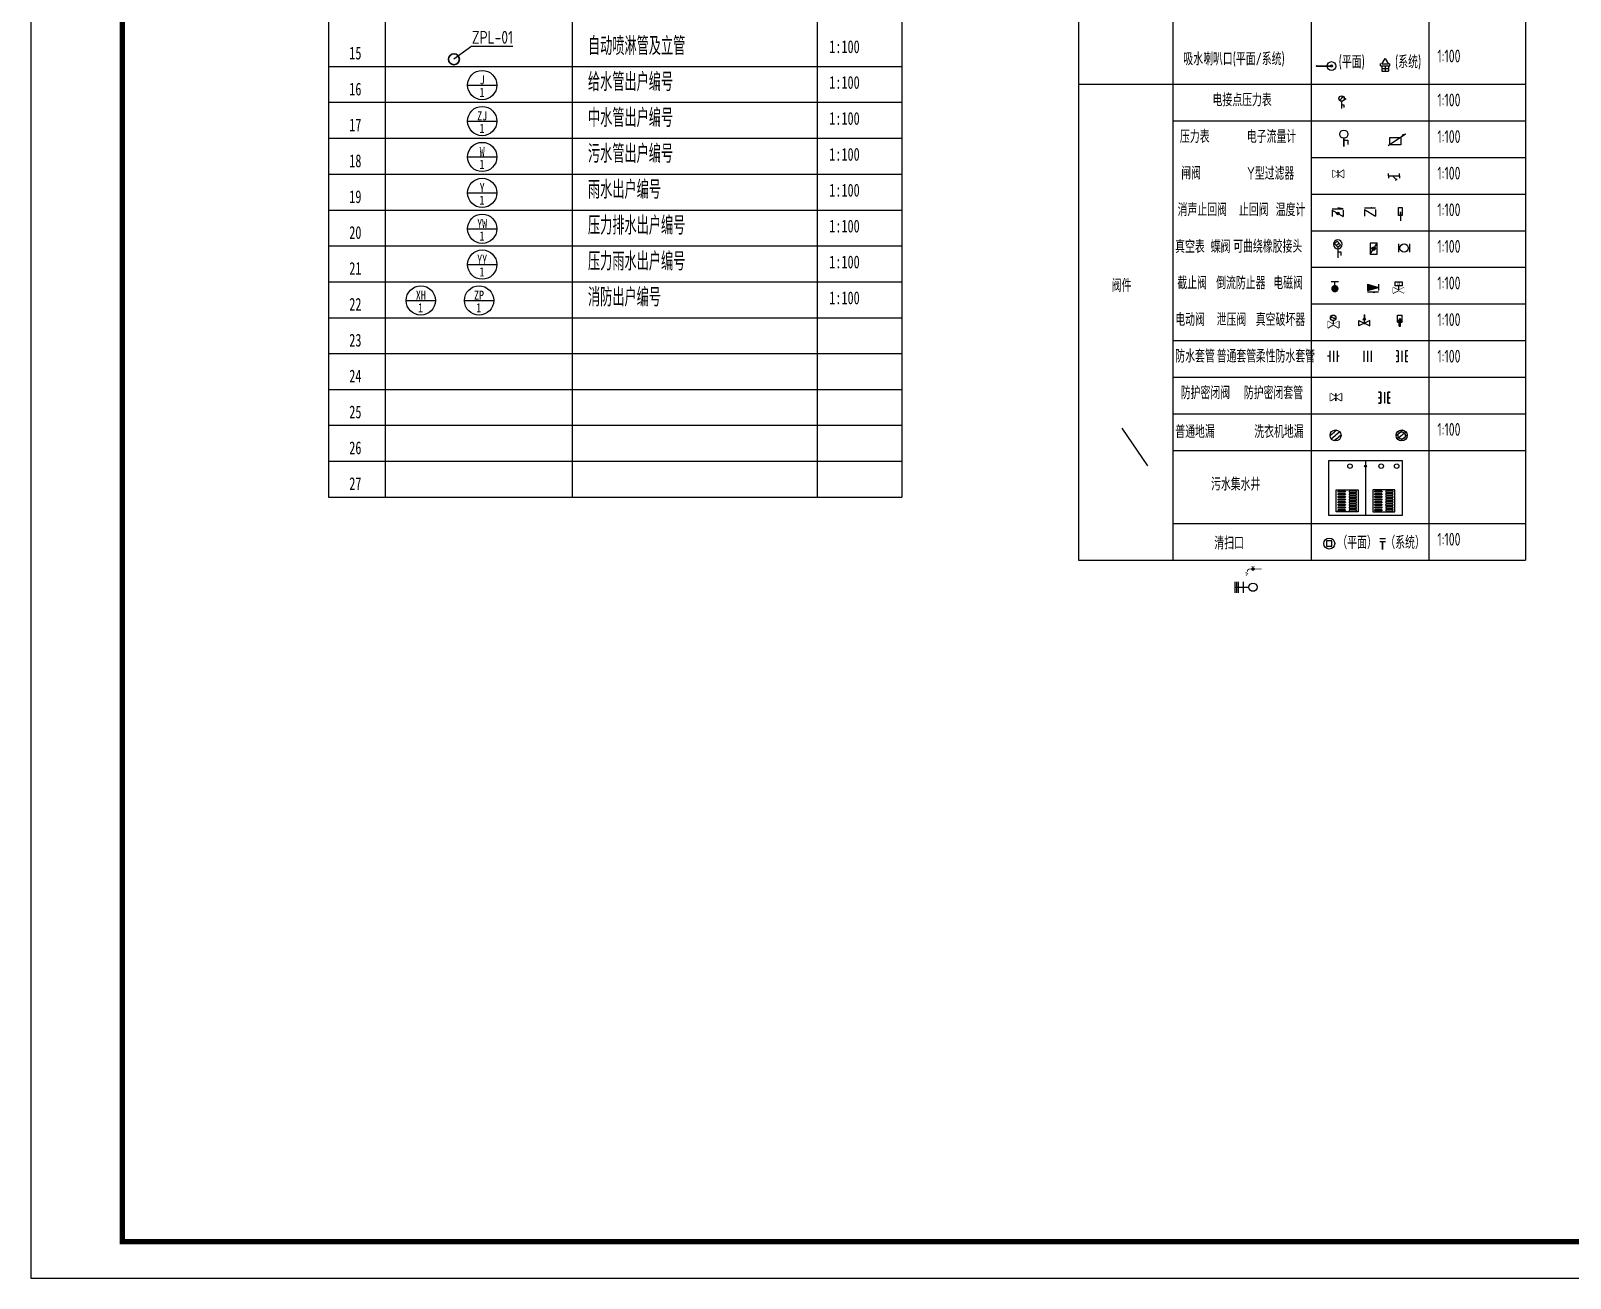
# Model space of a CAD drawing. Extents: x -973766 to 490869, y -74466 to 47007.
# Drawn here: x -188156 to -146106, y -47233 to -13158 of the extents above; entities that cross this region are included whole.
import ezdxf
from ezdxf.enums import TextEntityAlignment as Align

# ---------------------------------------------------------------- set-up
doc = ezdxf.new("R2010")
doc.units = 0
doc.header["$LTSCALE"] = 100
doc.header["$MEASUREMENT"] = 0
doc.linetypes.add('BORDER', pattern=[1.75, 0.5, -0.25, 0.5, -0.25, 0, -0.25])
doc.linetypes.add('DASHED', pattern=[19.05, 12.7, -6.35])
doc.layers.get('Defpoints').update_dxf_attribs({"color": 2})
for name, color, linetype in [('W-BUSH', 231, 'Continuous'), ('W-BUSH-NOTE', 231, 'Continuous'), ('W-COCR-DIMS', 131, 'Continuous'), ('W-COCR-EQPM', 130, 'Continuous'), ('W-COCR-NOTE', 140, 'Continuous'), ('W-DIMS', 31, 'Continuous'), ('W-DRAI-DIMS', 51, 'Continuous'), ('W-DRAI-EQPM', 2, 'Continuous'), ('W-DRAI-FLDR', 50, 'Continuous'), ('W-DRAI-NOTE', 50, 'Continuous'), ('W-DRIN-DIMS', 211, 'Continuous'), ('W-DRIN-EQPM', 60, 'Continuous'), ('W-DRIN-NOTE', 210, 'Continuous'), ('W-DRIN-PIPE', 180, 'Continuous'), ('W-DRIR-PIPE', 2, 'BORDER'), ('W-EQPM', 8, 'Continuous'), ('W-EQPM-ANTI', 40, 'Continuous'), ('W-FRPT-DRAI-PIPE', 4, 'DASHED'), ('W-FRPT-EXTG', 140, 'Continuous'), ('W-FRPT-HYDT', 60, 'Continuous'), ('W-FRPT-HYDT-DIMS', 61, 'Continuous'), ('W-FRPT-HYDT-EQPM', 60, 'Continuous'), ('W-FRPT-NOTE', 60, 'Continuous'), ('W-FRPT-SPRL', 60, 'Continuous'), ('W-FRPT-SPRL-DIMS', 61, 'Continuous'), ('W-FRPT-SPRL-EQPM', 60, 'Continuous'), ('W-GAS-DIMS', 201, 'Continuous'), ('W-GAS-EQPM', 200, 'Continuous'), ('W-GAS-NOTE', 200, 'Continuous'), ('W-HOLE', 231, 'Continuous'), ('W-HOLE-NOTE', 231, 'Continuous'), ('W-NOTE', 40, 'Continuous'), ('W-NOTE-NAME', 40, 'Continuous'), ('W-RAIN-DIMS', 61, 'Continuous'), ('W-RAIN-EQPM', 60, 'Continuous'), ('W-RAIN-NOTE', 60, 'Continuous'), ('W-RECL-DIMS', 131, 'Continuous'), ('W-RECL-EQPM', 130, 'Continuous'), ('W-RECL-NOTE', 130, 'Continuous'), ('W-SHET-IDGF', 7, 'Continuous'), ('W-SHET-PROF', 40, 'Continuous'), ('W-SHET-SHET', 7, 'Continuous'), ('W-WSUP-DIMS', 41, 'Continuous'), ('W-WSUP-EQPM', 3, 'Continuous'), ('W-WSUP-NOTE', 40, 'Continuous'), ('W-XF', 7, 'Continuous'), ('W-XR', 7, 'Continuous')]:
    doc.layers.add(name, color=color, linetype=linetype)
for name, color, linetype, lineweight in [('W-COCR-PIPE', 111, 'TH_PL19-100_YW', 30), ('W-DRAI-DOME-PIPE', 2, 'TH_PL13-100_F', 30), ('W-DRAI-VENT-PIPE', 5, 'TH_PL21-100_T', 30), ('W-FRPT-HYDT-PIPE', 1, 'TH_PL09-100_XH', 30), ('W-FRPT-SPRL-PIPE', 4, 'TH_PL10-100_ZP', 30), ('W-GAS-PIPE', 40, 'TH_PL12-100_Q', 30), ('W-RAIN-PIPE', 4, 'TH_PL16-100_Y', 30), ('W-RECL-PIPE', 6, 'TH_PL06-100_ZJ', 30), ('W-WSUP-COOL-PIPE', 3, 'TH_PL01-100_J', 30), ('W-WSUP-HOT-PIPE', 5, 'TH_PL02-100_R', 30), ('W-WSUP-HOTI-PIPE', 2, 'TH_PL05-100_RM', 30), ('W-WSUP-HOTR-PIPE', 4, 'TH_PL07-100_RH', 30)]:
    doc.layers.add(name, color=color, linetype=linetype, lineweight=lineweight)
doc.layers.add('内框', color=8, linetype='Continuous', plot=False)
doc.styles.add('CCDI_T_S01', font='')
doc.styles.add('RF-SYSTEM$0$HZ', font='SIMPLEX.shx', dxfattribs={"width": 0.7, "bigfont": 'HZTXT.shx'})
doc.styles.add('TH-STYLE1', font='Stfangso_1.ttf', dxfattribs={"width": 0.8})
doc.styles.add('TH-STYLE3', font='tssdeng.shx', dxfattribs={"width": 0.8, "bigfont": 'tssdchn.shx'})
doc.styles.add('黑体', font='simhei.ttf')
doc.styles.get('CCDI_T_S01').set_extended_font_data('Font Creator Program')
doc.linetypes.add('TH_PL01-100_J', pattern='A,25,["J",TH-STYLE3,S=3,R=0,X=1.1,Y=-1.25],-3.5', length=28.5)
doc.linetypes.add('TH_PL02-100_R', pattern='A,25,["R",TH-STYLE3,S=3,R=0,X=1.1,Y=-1.25],-3.5', length=28.5)
doc.linetypes.add('TH_PL05-100_RM', pattern='A,25,["RM",TH-STYLE3,S=3,R=0,X=1,Y=-1],-6.5', length=31.5)
doc.linetypes.add('TH_PL06-100_ZJ', pattern='A,25,["ZJ",TH-STYLE3,S=3,R=0,X=1.2,Y=-1.25],-5.5', length=30.5)
doc.linetypes.add('TH_PL07-100_RH', pattern='A,25,["RH",TH-STYLE3,S=3,R=0,X=1.1,Y=-1],-6', length=31)
doc.linetypes.add('TH_PL09-100_XH', pattern='A,25,["XH",TH-STYLE3,S=3,R=0,X=1.15,Y=-1.1],-6', length=31)
doc.linetypes.add('TH_PL10-100_ZP', pattern='A,25,["ZP",TH-STYLE3,S=3,R=0,X=1.15,Y=-1.25],-6.5', length=31.5)
doc.linetypes.add('TH_PL12-100_Q', pattern='A,25,["Q",TH-STYLE3,S=3,R=0,X=1.15,Y=-1.25],-4', length=29)
doc.linetypes.add('TH_PL13-100_F', pattern='A,25,["F",TH-STYLE3,S=3,R=0,X=1.4,Y=-1.25],-3.5', length=28.5)
doc.linetypes.add('TH_PL16-100_Y', pattern='A,25,["Y",TH-STYLE3,S=3,R=0,X=1.15,Y=-1.25],-4', length=29)
doc.linetypes.add('TH_PL19-100_YW', pattern='A,25,["YW",TH-STYLE3,S=3,R=0,X=0.8,Y=-1.25],-7', length=32)
doc.linetypes.add('TH_PL21-100_T', pattern='A,25,["T",TH-STYLE3,S=3,R=0,X=1.1,Y=-1.25],-3.5', length=28.5)

# ---------------------------------------------------------------- blocks, each defined once
blk = doc.blocks.new('*U377')
blk.add_line((-1175, -22), (-1665, -376))
at = {"style": 'TH-STYLE3', "width": 0.8}
blk.add_attdef('J1L_001', (-1175, 48), '', height=350, dxfattribs=at)
blk = doc.blocks.new('THAPE_A1L_inner')
at = {"layer": '内框'}
blk.add_lwpolyline([(0, 0), (841, 0), (841, 594), (0, 594)], close=True, dxfattribs=at)
at = {"layer": '内框', "const_width": 1.4}
blk.add_lwpolyline([(25, 584), (25, 10), (831, 10), (831, 584)], close=True, dxfattribs=at)
at = {"layer": '内框', "style": '黑体', "width": 0.8}
blk.add_attdef('内框名称', (51.53, 598.63), '', height=7, dxfattribs=at)
blk = doc.blocks.new('吸水喇叭口')
for radius in [120, 30]:
    blk.add_circle((400, 0), radius)
at = {"layer": 'W-WSUP-COOL-PIPE'}
blk.add_line((0, 0), (400, 0), dxfattribs=at)
blk = doc.blocks.new('吸水喇叭口系统')
for p, q in [((-128, -196), (-128, -136)), ((-128, -196), (128, -196)), ((-90, -196), (-90, -346)), ((-90, -271), (90, -271)), ((-90, -346), (90, -346)), ((0, -196), (0, -346)), ((90, -196), (90, -346)), ((128, -196), (128, -136))]:
    blk.add_line(p, q)
blk.add_lwpolyline([(-90, -156), (0, 0), (90, -156)], close=True)
blk = doc.blocks.new('*U384')
for p, q in [((-225, -90), (75, 90)), ((-225, 90), (-225, -90)), ((-225, 90), (75, -90)), ((-75, 105), (-75, 0)), ((75, 90), (75, -90))]:
    blk.add_line(p, q)
blk.add_circle((-75, 180), 75)
blk.add_wipeout([(-225, 90), (-225, -90), (-75, 0), (75, 90), (75, -90), (-75, 0)])
for centre, start_param, end_param in [((-103, 157), 6.174581, 7.962586), ((-47, 203), 3.032988, 4.820993)]:
    blk.add_ellipse(centre, major_axis=(25.8, 25.8), ratio=1, start_param=start_param, end_param=end_param)
blk = doc.blocks.new('*U303')
h = blk.add_hatch(color=256)
edge = h.paths.add_edge_path()
edge.add_ellipse((0, 75), major_axis=(-33.7, 33.7), ratio=1, start_angle=135, end_angle=315)
edge.add_ellipse((0, 75), major_axis=(33.7, 33.7), ratio=1, start_angle=45, end_angle=225)
for p, q in [((-93, -75), (93, 225)), ((-93, 225), (-93, -75)), ((93, 225), (-93, 225)), ((93, -75), (93, 225)), ((-93, -75), (93, -75))]:
    blk.add_line(p, q)
blk.add_ellipse((0, 75), major_axis=(33.7, 33.7), ratio=1, start_param=5.497787, end_param=11.780972)
blk = doc.blocks.new('*U290')
for p, q in [((100, -75), (-100, 225)), ((-100, 225), (100, 225)), ((100, 225), (-100, -75)), ((-100, 75), (100, 75)), ((-100, -75), (100, -75))]:
    blk.add_line(p, q)
blk.add_wipeout([(100, 225), (-100, 225), (0, 75), (100, -75), (-100, -75), (0, 75)])
blk = doc.blocks.new('防污隔断阀')
blk.add_hatch(color=256).paths.add_polyline_path([(300, -90), (300, 90), (0, 0)])
for p, q in [((0, 90), (0, -90)), ((300, 90), (0, 0)), ((300, -90), (0, 0)), ((300, 90), (300, -90)), ((300, -126), (0, -126)), ((0, -126), (150, -150))]:
    blk.add_line(p, q)
blk = doc.blocks.new('消声止回阀')
for p, q in [((0, 126), (300, 126)), ((0, 90), (0, -90)), ((0, 90), (300, -90)), ((300, 126), (150, 150)), ((300, 90), (300, -90))]:
    blk.add_line(p, q)
blk.add_circle((150, 0), 36)
blk = doc.blocks.new('*U291')
for p, q in [((-225, 135), (75, 135)), ((-225, 90), (-225, -90)), ((-225, 90), (75, -90)), ((75, 90), (75, -90))]:
    blk.add_line(p, q)
blk.add_solid([(-45, 165), (-45, 135), (75, 135)])
blk = doc.blocks.new('*U385')
blk.add_wipeout([(-225, 73), (-225, -73), (-75, 0), (75, 73), (75, -73), (-75, 0)])
blk.add_hatch(color=256).paths.add_polyline_path([(-34, 96), (-75, 164), (-116, 96)])
for p, q in [((75, 73), (-225, -73)), ((-225, -73), (-225, 73)), ((-225, 73), (75, -73)), ((-75, 164), (-116, 96)), ((-34, 96), (-116, 96)), ((-53, 206), (-97, 206)), ((-53, 186), (-97, 186)), ((-75, 164), (-75, 234)), ((-75, 228), (-75, 164)), ((-34, 96), (-75, 164)), ((-75, 0), (-75, 96)), ((75, -73), (75, 73))]:
    blk.add_line(p, q)
at = {"const_width": 33.3}
blk.add_lwpolyline([(-92, 0, 1), (-58, 0, 1)], format="xyb", close=True, dxfattribs=at)
blk = doc.blocks.new('压力表')
for p, q in [((0, 169), (112, 169)), ((112, 169), (112, 56))]:
    blk.add_line(p, q)
blk.add_lwpolyline([(64, 401, 0, 45, 0), (0, 338, 0, 0, 0), (-64, 274, 0, 0, 0)], format="xyseb")
at = {"const_width": 45}
blk.add_lwpolyline([(0, 225), (0, 0)], dxfattribs=at)
blk.add_circle((0, 338), 112)
blk = doc.blocks.new('*U386')
h = blk.add_hatch(color=256)
h.paths.add_polyline_path([(-68, 256), (65, 256), (-2, 356)])
h.paths.add_polyline_path([(15, 256), (-18, 256), (-18, 150), (15, 150)])
for p, q in [((-68, 256), (-68, 450)), ((-68, 450), (65, 450)), ((65, 256), (65, 450)), ((-2, 356), (-68, 256)), ((-68, 256), (65, 256)), ((-18, 150), (-18, 256)), ((-18, 150), (15, 150)), ((-2, 356), (65, 256)), ((15, 150), (15, 256))]:
    blk.add_line(p, q)
blk = doc.blocks.new('*U309')
for p, q in [((-225, -107), (75, 47)), ((75, -107), (-225, 47)), ((-225, 47), (-225, -107)), ((-170, 203), (20, 203)), ((-170, 90), (-170, 203)), ((20, 90), (-170, 90)), ((-75, 90), (-75, -30)), ((20, 203), (20, 90))]:
    blk.add_line(p, q)
at = {"style": 'CCDI_T_S01', "width": 0.7}
blk.add_text('M', height=83.3, dxfattribs=at).set_placement((-109, 107))
blk.add_wipeout([(75, -107), (75, 47), (-75, -30), (-225, -107), (-225, 47), (-75, -30)])
blk = doc.blocks.new('电子流量计')
for p, q in [((280, 286), (-192, -28)), ((-150, 0), (-150, 200)), ((-150, 200), (150, 200)), ((150, 0), (-150, 0)), ((150, 200), (150, 0)), ((193, 257), (185, 223)), ((280, 286), (193, 257))]:
    blk.add_line(p, q)
blk = doc.blocks.new('电接点压力表')
for p, q in [((53, 328), (-53, 222)), ((53, 328), (-2, 295)), ((0, 200), (0, 0)), ((0, 100), (60, 100)), ((60, 100), (60, 30)), ((111, 245), (69, 245)), ((75, 275), (111, 275)), ((111, 275), (111, 245))]:
    blk.add_line(p, q)
blk.add_circle((0, 275), 75)
blk = doc.blocks.new('真空表')
for p, q in [((-21, 453), (-92, 382)), ((71, 361), (-21, 453)), ((-92, 382), (0, 290)), ((-46, 336), (25, 407)), ((0, 290), (71, 361)), ((0, 290), (0, 0)), ((0, 162), (83, 162)), ((83, 162), (83, 70))]:
    blk.add_line(p, q)
blk.add_ellipse((0, 371), major_axis=(85.3, 85.3), ratio=1, start_param=5.497787, end_param=11.780972)
blk = doc.blocks.new('温度计')
for p, q in [((-51, 218), (51, 218)), ((-51, 0), (-51, 218)), ((51, 0), (-51, 0)), ((0, 0), (0, 100)), ((0, 100), (0, -142)), ((51, 218), (51, 0))]:
    blk.add_line(p, q)
blk = doc.blocks.new('*U292')
for p, q in [((0, 0), (0, 65)), ((0, 0), (0, -65)), ((0, 0), (300, 0)), ((115, 0), (214, -99)), ((300, 0), (300, 65)), ((236, -77), (192, -121)), ((300, 0), (300, -65))]:
    blk.add_line(p, q)
at = {"const_width": 21.9}
for points in [[(0, 0), (300, 0)], [(115, 0), (214, -99)]]:
    blk.add_lwpolyline(points, dxfattribs=at)
blk = doc.blocks.new('截止阀')
for p, q in [((-0.5, 1), (0.5, 1)), ((0, 0), (0, 1))]:
    blk.add_line(p, q)
at = {"const_width": 0.5}
blk.add_lwpolyline([(-0.25, 0, 1), (0.25, 0, 1)], format="xyb", close=True, dxfattribs=at)
blk = doc.blocks.new('可曲绕橡胶接头')
for p, q in [((0, 90), (0, -90)), ((240, 90), (240, -90))]:
    blk.add_line(p, q)
blk.add_circle((120, 0), 90)
blk = doc.blocks.new('*U240')
for p, q in [((-100, 0), (-100, -300)), ((100, 0), (100, -300)), ((-100, -150), (-160, -150)), ((160, -150), (100, -150))]:
    blk.add_line(p, q)
at = {"layer": 'Defpoints'}
blk.add_line((0, 0), (0, -300), dxfattribs=at)
blk = doc.blocks.new('*U239')
for p, q in [((-100, 0), (-100, -300)), ((100, 0), (100, -300))]:
    blk.add_line(p, q)
at = {"layer": 'Defpoints'}
blk.add_line((0, 0), (0, -300), dxfattribs=at)
blk = doc.blocks.new('*U245')
for p, q in [((-100, 0), (-160, 0)), ((-100, 0), (-100, -300)), ((100, 0), (100, -300)), ((160, 0), (100, 0)), ((-100, -150), (-160, -150)), ((-100, -300), (-160, -300)), ((160, -150), (100, -150)), ((160, -300), (100, -300))]:
    blk.add_line(p, q)
at = {"layer": 'Defpoints'}
blk.add_line((0, 0), (0, -300), dxfattribs=at)
blk = doc.blocks.new('*U387')
for p, q in [((-46, 20), (-75, -4)), ((-46, 20), (-12, 48)), ((38, 32), (-38, -32)), ((17, 73), (-12, 48)), ((57, 48), (38, 32)), ((75, 4), (46, -20)), ((-38, -32), (-57, -48)), ((12, -48), (-17, -73)), ((12, -48), (46, -20))]:
    blk.add_line(p, q)
blk.add_circle((0, 0), 75)
blk = doc.blocks.new('*U388')
for p, q in [((-46, 20), (-75, -4)), ((-46, 20), (-12, 48)), ((38, 32), (-38, -32)), ((17, 73), (-12, 48)), ((57, 48), (38, 32)), ((75, 4), (46, -20)), ((-38, -32), (-57, -48)), ((12, -48), (-17, -73)), ((12, -48), (46, -20))]:
    blk.add_line(p, q)
for radius in [75, 50]:
    blk.add_circle((0, 0), radius)
blk = doc.blocks.new('*U405')
for p, q in [((0, 1500), (2000, 1500)), ((0, 0), (0, 1500)), ((1000, 1500), (1000, 0)), ((2000, 1500), (2000, 0)), ((2000, 0), (0, 0))]:
    blk.add_line(p, q)
for points in [[(200, 700), (800, 700), (800, 100), (200, 100)], [(1800, 700), (1200, 700), (1200, 100), (1800, 100)]]:
    blk.add_lwpolyline(points, close=True)
for points in [[(433, 636), (265, 636, -1), (265, 672), (433, 672, -1)], [(433, 563), (265, 563, -1), (265, 600), (433, 600, -1)], [(433, 491), (265, 491, -1), (265, 527), (433, 527, -1)], [(433, 418), (265, 418, -1), (265, 454), (433, 454, -1)], [(567, 636), (735, 636, 1), (735, 672), (567, 672, 1)], [(567, 563), (735, 563, 1), (735, 600), (567, 600, 1)], [(567, 491), (735, 491, 1), (735, 527), (567, 527, 1)], [(567, 418), (735, 418, 1), (735, 454), (567, 454, 1)], [(1433, 636), (1265, 636, -1), (1265, 672), (1433, 672, -1)], [(1433, 563), (1265, 563, -1), (1265, 600), (1433, 600, -1)], [(1433, 491), (1265, 491, -1), (1265, 527), (1433, 527, -1)], [(1433, 418), (1265, 418, -1), (1265, 454), (1433, 454, -1)], [(1567, 636), (1735, 636, 1), (1735, 672), (1567, 672, 1)], [(1567, 563), (1735, 563, 1), (1735, 600), (1567, 600, 1)], [(1567, 491), (1735, 491, 1), (1735, 527), (1567, 527, 1)], [(1567, 418), (1735, 418, 1), (1735, 454), (1567, 454, 1)], [(433, 345), (265, 345, -1), (265, 382), (433, 382, -1)], [(433, 272), (265, 272, -1), (265, 309), (433, 309, -1)], [(433, 200), (265, 200, -1), (265, 236), (433, 236, -1)], [(433, 127), (265, 127, -1), (265, 163), (433, 163, -1)], [(567, 345), (735, 345, 1), (735, 382), (567, 382, 1)], [(567, 272), (735, 272, 1), (735, 309), (567, 309, 1)], [(567, 200), (735, 200, 1), (735, 236), (567, 236, 1)], [(567, 127), (735, 127, 1), (735, 163), (567, 163, 1)], [(1433, 345), (1265, 345, -1), (1265, 382), (1433, 382, -1)], [(1433, 272), (1265, 272, -1), (1265, 309), (1433, 309, -1)], [(1433, 200), (1265, 200, -1), (1265, 236), (1433, 236, -1)], [(1433, 127), (1265, 127, -1), (1265, 163), (1433, 163, -1)], [(1567, 345), (1735, 345, 1), (1735, 382), (1567, 382, 1)], [(1567, 272), (1735, 272, 1), (1735, 309), (1567, 309, 1)], [(1567, 200), (1735, 200, 1), (1735, 236), (1567, 236, 1)], [(1567, 127), (1735, 127, 1), (1735, 163), (1567, 163, 1)]]:
    blk.add_lwpolyline(points, format="xyb", close=True)
for centre, radius in [((575, 1350), 62.5), ((1000, 1350), 25), ((1425, 1350), 62.5), ((1850, 1350), 62.5)]:
    blk.add_circle(centre, radius)
blk = doc.blocks.new('清扫口系统')
at = {"layer": 'W-DRAI-DOME-PIPE'}
blk.add_line((0, 175), (0, 0), dxfattribs=at)
at = {"layer": 'W-DRAI-EQPM'}
for p, q in [((-60, 245), (60, 245)), ((-60, 175), (60, 175))]:
    blk.add_line(p, q, dxfattribs=at)
blk = doc.blocks.new('清扫口平面')
blk.add_lwpolyline([(-37.5, -37.5), (37.5, -37.5), (37.5, 37.5), (-37.5, 37.5)], close=True)
blk.add_circle((0, 0), 75)
blk = doc.blocks.new('*U391')
at = {"lineweight": 30}
for p, q in [((-100, 0), (-160, 0)), ((-100, 0), (-100, -300)), ((100, 0), (100, -300)), ((160, 0), (100, 0)), ((-100, -150), (-160, -150)), ((-100, -300), (-160, -300)), ((160, -150), (100, -150)), ((160, -300), (100, -300))]:
    blk.add_line(p, q, dxfattribs=at)
at = {"layer": 'Defpoints'}
blk.add_line((0, 0), (0, -300), dxfattribs=at)
blk = doc.blocks.new('防护密闭阀')
at = {"lineweight": 30}
for p, q in [((150, 100), (-150, -100)), ((-150, -100), (-150, 100)), ((-150, 100), (150, -100)), ((0, -100), (0, 100)), ((150, -100), (150, 100))]:
    blk.add_line(p, q, dxfattribs=at)
blk.add_wipeout([(-150, 100), (-150, -100), (0, 0), (150, 100), (150, -100), (0, 0)], dxfattribs=at)
blk = doc.blocks.new('RF-SYSTEM$0$$ATTACHMENT$00000145')
at = {"const_width": 30}
blk.add_lwpolyline([(0, 0), (-400, 0, 0.443942), (-486, -95, -1.105826)], format="xyb", dxfattribs=at)
for points, const_width in [([(-231, 100), (-359, 100)], 15), ([(-296, 0), (-296, 100)], 10), ([(-486, -95), (-547, -128), (-456, -150), (-542, -167), (-487, -191), (-537, -218), (-504, -236)], 10)]:
    blk.add_lwpolyline(points, dxfattribs=dict(const_width=const_width))
at = {"const_width": 62.5}
blk.add_lwpolyline([(-265, 0, -1), (-327, 0, -1)], format="xyb", close=True, dxfattribs=at)
at = {"style": 'RF-SYSTEM$0$HZ', "width": 0.7, "flags": 1}
for tag in ['UNIT', 'SPEC', 'WHAT']:
    blk.add_attdef(tag, (0, 0), '', height=0.001, dxfattribs=at)
blk = doc.blocks.new('洗消冲洗阀')
for p, q in [((-322, -100, 3000), (-322, 100, 3000)), ((-322, 0, 3000), (-75, 0, 3000)), ((-294, -100, 3000), (-294, 100, 3000)), ((-262, -100, 3000), (-262, 100, 3000)), ((-172, -100, 3000), (-172, 100, 3000))]:
    blk.add_line(p, q)
at = {"linetype": 'Continuous'}
blk.add_circle((0, 0), 75, dxfattribs=at)
blk = doc.blocks.new('进户管编号')
blk.add_line((0, 0), (800, 0))
blk.add_circle((400, 0), 400)
at = {"style": 'TH-STYLE1', "width": 0.8, "flags": 8}
blk.add_attdef('XH', text='', height=250, dxfattribs=at).set_placement((400, -55), align=Align.BOTTOM_CENTER)
at = {"style": 'TH-STYLE1', "width": 0.8}
blk.add_attdef('编号', text='', height=250, dxfattribs=at).set_placement((393, -399), align=Align.BOTTOM_CENTER)

msp = doc.modelspace()

# ---------------------------------------------------------------- linework, layer by layer
for p, q in [((-159540.05, 1581.21), (-159540.05, -14618.79)), ((-156963.04, 1581.21), (-156963.04, -14618.79)), ((-153183.56, 1581.21), (-153183.56, -14618.79)), ((-149964.96, 1581.21), (-149964.96, -14618.79)), ((-147328.45, 1581.21), (-147328.45, -14618.79)), ((-159540.05, -14618.79), (-147328.45, -14618.79)), ((-159540.05, -14618.79), (-159540.05, -27618.79)), ((-159540.05, -14618.79), (-147328.45, -14618.79)), ((-156963.04, -14618.79), (-156963.04, -27618.79)), ((-153183.56, -14618.79), (-153183.56, -27618.79)), ((-149964.96, -14618.79), (-149964.96, -21618.79)), ((-149964.96, -14618.79), (-149964.96, -27618.79)), ((-147328.45, -14618.79), (-147328.45, -27618.79)), ((-156963.04, -15618.79), (-147328.45, -15618.79)), ((-153183.56, -16618.79), (-147328.45, -16618.79)), ((-153183.56, -17618.79), (-147328.45, -17618.79)), ((-153183.56, -18618.79), (-147328.45, -18618.79)), ((-153183.56, -19618.79), (-147328.45, -19618.79)), ((-153183.56, -20618.79), (-147328.45, -20618.79)), ((-156963.04, -21618.79), (-147328.45, -21618.79)), ((-156963.04, -22618.79), (-147328.45, -22618.79)), ((-156963.04, -23618.79), (-147328.45, -23618.79)), ((-156963.04, -24618.79), (-147328.45, -24618.79)), ((-156963.04, -26618.79), (-147328.45, -26618.79)), ((-159540.05, -27618.79), (-147328.45, -27618.79))]:
    msp.add_line(p, q)
at = {"layer": 'Defpoints'}
msp.add_line((-158355.89, -24015.05), (-157653.66, -25038.04), dxfattribs=at)
at = {"layer": 'W-BUSH'}
msp.add_point((-153027.02, -14120.73), dxfattribs=at)
at = {"layer": 'W-BUSH-NOTE'}
msp.add_point((-153027.02, -14120.73), dxfattribs=at)
at = {"layer": 'W-COCR-DIMS'}
msp.add_point((-153027.02, -14120.73), dxfattribs=at)
at = {"layer": 'W-COCR-EQPM'}
msp.add_point((-153027.02, -14120.73), dxfattribs=at)
at = {"layer": 'W-COCR-NOTE'}
msp.add_point((-153027.02, -14120.73), dxfattribs=at)
at = {"layer": 'W-COCR-PIPE'}
msp.add_point((-153027.02, -14120.73), dxfattribs=at)
at = {"layer": 'W-DRAI-DIMS'}
msp.add_point((-153027.02, -14120.73), dxfattribs=at)
at = {"layer": 'W-DRAI-DOME-PIPE'}
msp.add_point((-153027.02, -14120.73), dxfattribs=at)
at = {"layer": 'W-DRAI-EQPM'}
msp.add_point((-153027.02, -14120.73), dxfattribs=at)
at = {"layer": 'W-DRAI-FLDR'}
msp.add_point((-153027.02, -14120.73), dxfattribs=at)
at = {"layer": 'W-DRAI-NOTE'}
msp.add_point((-153027.02, -14120.73), dxfattribs=at)
at = {"layer": 'W-DRAI-VENT-PIPE'}
msp.add_point((-153027.02, -14120.73), dxfattribs=at)
at = {"layer": 'W-DRIN-DIMS'}
msp.add_point((-153027.02, -14120.73), dxfattribs=at)
at = {"layer": 'W-DRIN-EQPM'}
msp.add_point((-153027.02, -14120.73), dxfattribs=at)
at = {"layer": 'W-DRIN-NOTE'}
msp.add_point((-153027.02, -14120.73), dxfattribs=at)
at = {"layer": 'W-DRIN-PIPE'}
msp.add_point((-153027.02, -14120.73), dxfattribs=at)
at = {"layer": 'W-DRIR-PIPE'}
msp.add_point((-153027.02, -14120.73), dxfattribs=at)
at = {"layer": 'W-EQPM'}
msp.add_point((-153027.02, -14120.73), dxfattribs=at)
at = {"layer": 'W-EQPM-ANTI'}
msp.add_point((-153027.02, -14120.73), dxfattribs=at)
at = {"layer": 'W-FRPT-DRAI-PIPE'}
msp.add_point((-153027.02, -14120.73), dxfattribs=at)
at = {"layer": 'W-FRPT-EXTG'}
msp.add_point((-153027.02, -14120.73), dxfattribs=at)
at = {"layer": 'W-FRPT-HYDT'}
msp.add_point((-153027.02, -14120.73), dxfattribs=at)
at = {"layer": 'W-FRPT-HYDT-DIMS'}
msp.add_point((-153027.02, -14120.73), dxfattribs=at)
at = {"layer": 'W-FRPT-HYDT-EQPM'}
msp.add_point((-153027.02, -14120.73), dxfattribs=at)
at = {"layer": 'W-FRPT-HYDT-PIPE'}
msp.add_point((-153027.02, -14120.73), dxfattribs=at)
at = {"layer": 'W-FRPT-NOTE'}
msp.add_point((-153027.02, -14120.73), dxfattribs=at)
at = {"layer": 'W-FRPT-SPRL'}
msp.add_point((-153027.02, -14120.73), dxfattribs=at)
at = {"layer": 'W-FRPT-SPRL-DIMS'}
msp.add_point((-153027.02, -14120.73), dxfattribs=at)
at = {"layer": 'W-FRPT-SPRL-EQPM'}
msp.add_point((-153027.02, -14120.73), dxfattribs=at)
at = {"layer": 'W-FRPT-SPRL-PIPE', "linetype": 'TH_PL10-100_ZP'}
msp.add_circle((-176597.5, -13935.26), 150, dxfattribs=at)
at = {"layer": 'W-FRPT-SPRL-PIPE'}
msp.add_point((-153027.02, -14120.73), dxfattribs=at)
at = {"layer": 'W-GAS-DIMS'}
msp.add_point((-153027.02, -14120.73), dxfattribs=at)
at = {"layer": 'W-GAS-EQPM'}
msp.add_point((-153027.02, -14120.73), dxfattribs=at)
at = {"layer": 'W-GAS-NOTE'}
msp.add_point((-153027.02, -14120.73), dxfattribs=at)
at = {"layer": 'W-GAS-PIPE'}
msp.add_point((-153027.02, -14120.73), dxfattribs=at)
at = {"layer": 'W-HOLE'}
msp.add_point((-153027.02, -14120.73), dxfattribs=at)
at = {"layer": 'W-HOLE-NOTE'}
msp.add_point((-153027.02, -14120.73), dxfattribs=at)
at = {"layer": 'W-NOTE'}
for p, q in [((-180026.28, 1931.47), (-180026.28, -25894.37)), ((-178474.42, 1899.83), (-178474.42, -25894.37)), ((-173368.04, 1899.83), (-173368.04, -25894.37)), ((-166678.79, 1931.47), (-166678.79, -25894.37)), ((-164361.01, 1931.47), (-164361.01, -25894.37)), ((-180026.28, -14134.37), (-164361.01, -14134.37)), ((-180026.28, -15110.93), (-164361.01, -15110.93)), ((-180026.28, -16094.37), (-164361.01, -16094.37)), ((-180026.28, -17074.37), (-164361.01, -17074.37)), ((-180026.28, -18054.37), (-164361.01, -18054.37)), ((-180026.28, -19034.37), (-164361.01, -19034.37)), ((-180026.28, -20014.37), (-164361.01, -20014.37)), ((-180026.28, -20994.37), (-164361.01, -20994.37)), ((-180026.28, -21974.37), (-164361.01, -21974.37)), ((-180026.28, -22954.37), (-164361.01, -22954.37)), ((-180026.28, -23934.37), (-164361.01, -23934.37)), ((-180026.28, -24914.37), (-164361.01, -24914.37)), ((-180026.28, -25894.37), (-164361.01, -25894.37))]:
    msp.add_line(p, q, dxfattribs=at)
msp.add_point((-153027.02, -14120.73), dxfattribs=at)
at = {"layer": 'W-NOTE-NAME'}
msp.add_point((-153027.02, -14120.73), dxfattribs=at)
at = {"layer": 'W-RAIN-DIMS'}
msp.add_point((-153027.02, -14120.73), dxfattribs=at)
at = {"layer": 'W-RAIN-EQPM'}
msp.add_point((-153027.02, -14120.73), dxfattribs=at)
at = {"layer": 'W-RAIN-NOTE'}
msp.add_point((-153027.02, -14120.73), dxfattribs=at)
at = {"layer": 'W-RAIN-PIPE'}
msp.add_point((-153027.02, -14120.73), dxfattribs=at)
at = {"layer": 'W-RECL-DIMS'}
msp.add_point((-153027.02, -14120.73), dxfattribs=at)
at = {"layer": 'W-RECL-EQPM'}
msp.add_point((-153027.02, -14120.73), dxfattribs=at)
at = {"layer": 'W-RECL-NOTE'}
msp.add_point((-153027.02, -14120.73), dxfattribs=at)
at = {"layer": 'W-RECL-PIPE'}
msp.add_point((-153027.02, -14120.73), dxfattribs=at)
at = {"layer": 'W-SHET-IDGF'}
msp.add_point((-153027.02, -14120.73), dxfattribs=at)
at = {"layer": 'W-SHET-PROF'}
msp.add_point((-153027.02, -14120.73), dxfattribs=at)
at = {"layer": 'W-SHET-SHET'}
msp.add_point((-153027.02, -14120.73), dxfattribs=at)
at = {"layer": 'W-WSUP-COOL-PIPE'}
msp.add_point((-153027.02, -14120.73), dxfattribs=at)
at = {"layer": 'W-WSUP-DIMS'}
msp.add_point((-153027.02, -14120.73), dxfattribs=at)
at = {"layer": 'W-WSUP-EQPM'}
msp.add_point((-153027.02, -14120.73), dxfattribs=at)
at = {"layer": 'W-WSUP-HOT-PIPE'}
msp.add_point((-153027.02, -14120.73), dxfattribs=at)
at = {"layer": 'W-WSUP-HOTI-PIPE'}
msp.add_point((-153027.02, -14120.73), dxfattribs=at)
at = {"layer": 'W-WSUP-HOTR-PIPE'}
msp.add_point((-153027.02, -14120.73), dxfattribs=at)
at = {"layer": 'W-WSUP-NOTE'}
msp.add_point((-153027.02, -14120.73), dxfattribs=at)
at = {"layer": 'W-XF'}
msp.add_point((-153027.02, -14120.73), dxfattribs=at)
at = {"layer": 'W-XR'}
msp.add_point((-153027.02, -14120.73), dxfattribs=at)

# ---------------------------------------------------------------- block references
for name, p in [('吸水喇叭口', (-153027.02, -14120.73)), ('吸水喇叭口系统', (-151160.52, -13916.48))]:
    msp.add_blockref(name, p)
at = {"layer": 'W-BUSH'}
for name, p in [('*U240', (-152574.39, -21899.55)), ('*U239', (-151643.27, -21899.55)), ('*U245', (-150704.17, -21899.55)), ('*U391', (-151183.19, -23032.31))]:
    msp.add_blockref(name, p, dxfattribs=at)
at = {"layer": 'W-DIMS'}
ref = msp.add_blockref('*U377', (-174932.44, -13558.83), dxfattribs=at)
ref.add_attrib('ZJ0L_001', '%%UZPL-01', (-176107.37, -13510.66), dxfattribs={"layer": '0', "height": 350, "style": 'TH-STYLE3', "width": 0.8})
at = {"layer": 'W-DRAI-EQPM'}
ref = msp.add_blockref('进户管编号', (-176226.05, -16604.56), dxfattribs=at)
ref.add_attrib('编号', '1', dxfattribs={"layer": '0', "height": 250, "style": 'TH-STYLE1', "width": 0.8}).set_placement((-175833.45, -17003.92), align=Align.BOTTOM_CENTER)
ref.add_attrib('XH', 'W', dxfattribs={"layer": '0', "height": 250, "style": 'TH-STYLE1', "width": 0.8}).set_placement((-175826.05, -16659.71), align=Align.BOTTOM_CENTER)
ref = msp.add_blockref('进户管编号', (-176226.05, -18564.56), dxfattribs=at)
ref.add_attrib('编号', '1', dxfattribs={"layer": '0', "height": 250, "style": 'TH-STYLE1', "width": 0.8}).set_placement((-175833.45, -18963.92), align=Align.BOTTOM_CENTER)
ref.add_attrib('XH', 'YW', dxfattribs={"layer": '0', "height": 250, "style": 'TH-STYLE1', "width": 0.8}).set_placement((-175826.05, -18619.71), align=Align.BOTTOM_CENTER)
msp.add_blockref('*U405', (-152695.66, -26399.8), dxfattribs=at)
for name, p, xscale, yscale, zscale in [('清扫口平面', (-152688.08, -27163.82), 2, 2, 2), ('清扫口系统', (-151230.87, -27329.15), 1.25, 1.25, 1.25)]:
    msp.add_blockref(name, p, dxfattribs=dict(at, xscale=xscale, yscale=yscale, zscale=zscale))
at = {"layer": 'W-DRAI-FLDR', "xscale": 2, "yscale": 2, "zscale": 2}
for name, p in [('*U387', (-152516.74, -24211.51)), ('*U388', (-150709.68, -24211.51))]:
    msp.add_blockref(name, p, dxfattribs=at)
at = {"layer": 'W-FRPT-NOTE'}
ref = msp.add_blockref('进户管编号', (-177902.05, -20524.56), dxfattribs=at)
ref.add_attrib('编号', '1', dxfattribs={"layer": '0', "height": 250, "style": 'TH-STYLE1', "width": 0.8}).set_placement((-177509.45, -20923.92), align=Align.BOTTOM_CENTER)
ref.add_attrib('XH', 'XH', dxfattribs={"layer": '0', "height": 250, "style": 'TH-STYLE1', "width": 0.8}).set_placement((-177502.05, -20579.71), align=Align.BOTTOM_CENTER)
ref = msp.add_blockref('进户管编号', (-176312, -20524.56), dxfattribs=at)
ref.add_attrib('编号', '1', dxfattribs={"layer": '0', "height": 250, "style": 'TH-STYLE1', "width": 0.8}).set_placement((-175919.4, -20923.92), align=Align.BOTTOM_CENTER)
ref.add_attrib('XH', 'ZP', dxfattribs={"layer": '0', "height": 250, "style": 'TH-STYLE1', "width": 0.8}).set_placement((-175912, -20579.71), align=Align.BOTTOM_CENTER)
at = {"layer": 'W-RAIN-EQPM'}
ref = msp.add_blockref('进户管编号', (-176226.05, -17584.56), dxfattribs=at)
ref.add_attrib('编号', '1', dxfattribs={"layer": '0', "height": 250, "style": 'TH-STYLE1', "width": 0.8}).set_placement((-175833.45, -17983.92), align=Align.BOTTOM_CENTER)
ref.add_attrib('XH', 'Y', dxfattribs={"layer": '0', "height": 250, "style": 'TH-STYLE1', "width": 0.8}).set_placement((-175826.05, -17639.71), align=Align.BOTTOM_CENTER)
ref = msp.add_blockref('进户管编号', (-176226.05, -19544.56), dxfattribs=at)
ref.add_attrib('编号', '1', dxfattribs={"layer": '0', "height": 250, "style": 'TH-STYLE1', "width": 0.8}).set_placement((-175833.45, -19943.92), align=Align.BOTTOM_CENTER)
ref.add_attrib('XH', 'YY', dxfattribs={"layer": '0', "height": 250, "style": 'TH-STYLE1', "width": 0.8}).set_placement((-175826.05, -19599.71), align=Align.BOTTOM_CENTER)
at = {"layer": 'W-RECL-EQPM'}
ref = msp.add_blockref('进户管编号', (-176226.05, -15624.56), dxfattribs=at)
ref.add_attrib('编号', '1', dxfattribs={"layer": '0', "height": 250, "style": 'TH-STYLE1', "width": 0.8}).set_placement((-175833.45, -16023.92), align=Align.BOTTOM_CENTER)
ref.add_attrib('XH', 'ZJ', dxfattribs={"layer": '0', "height": 250, "style": 'TH-STYLE1', "width": 0.8}).set_placement((-175826.05, -15679.71), align=Align.BOTTOM_CENTER)
at = {"layer": 'W-WSUP-EQPM'}
ref = msp.add_blockref('进户管编号', (-176226.05, -14641.13), dxfattribs=at)
ref.add_attrib('编号', '1', dxfattribs={"layer": '0', "height": 250, "style": 'TH-STYLE1', "width": 0.8}).set_placement((-175833.45, -15040.49), align=Align.BOTTOM_CENTER)
ref.add_attrib('XH', 'J', dxfattribs={"layer": '0', "height": 250, "style": 'TH-STYLE1', "width": 0.8}).set_placement((-175826.05, -14696.28), align=Align.BOTTOM_CENTER)
for name, p in [('电接点压力表', (-152351.52, -15283.93)), ('压力表', (-152290.42, -16318.79)), ('电子流量计', (-150885.26, -16268.79)), ('*U292', (-151071.24, -17122.79)), ('消声止回阀', (-152603.89, -18144.86)), ('*U291', (-151503.55, -18132.44)), ('温度计', (-150745.72, -18204.93)), ('真空表', (-152453.89, -19361.72)), ('*U303', (-151473.55, -19182.35)), ('*U386', (-150758.94, -21376.7))]:
    msp.add_blockref(name, p, dxfattribs=at)
for name, p, xscale, yscale, zscale in [('可曲绕橡胶接头', (-150793.12, -19093.32), 1.25, 1.25, 1.25), ('截止阀', (-152534.08, -20202.03), 200, 200, 200), ('RF-SYSTEM$0$$ATTACHMENT$00000145', (-154535.29, -27859.57), 0.7999999821186066, 0.7999999821186066, 0.7999999821186066), ('洗消冲洗阀', (-154770.69, -28357.11), 1.500000064228265, 1.500000064228265, 1.500000064228265)]:
    msp.add_blockref(name, p, dxfattribs=dict(at, xscale=xscale, yscale=yscale, zscale=zscale))
at = {"layer": 'W-WSUP-EQPM', "xscale": -1}
msp.add_blockref('防污隔断阀', (-151339.59, -20165.83), dxfattribs=at)
at = {"layer": '内框', "xscale": 100, "yscale": 100, "zscale": 100}
msp.add_blockref('THAPE_A1L_inner', (-188155.86, -47232.69), dxfattribs=at)

# ---------------------------------------------------------------- texts
at = {"layer": 'W-NOTE', "width": 0.7}
for s, height, style, p in [('自动喷淋管及立管', 500, 'TH-STYLE3', (-172936.79, -13822.51)), ('1:100', 348.837, 'TH-STYLE1', (-166344.73, -13766.03)), ('15', 348.837, 'TH-STYLE1', (-179456.26, -13939.69)), ('吸水喇叭口(平面/系统)', 350, 'TH-STYLE3', (-156672.12, -14101.14)), ('(平面)', 350, 'TH-STYLE3', (-152430.36, -14183.36)), ('(系统)', 350, 'TH-STYLE3', (-150889.83, -14183.36)), ('1:100', 350, 'TH-STYLE3', (-149733.53, -14021.68)), ('给水管出户编号', 500, 'TH-STYLE3', (-172936.79, -14805.94)), ('16', 348.837, 'TH-STYLE1', (-179456.26, -14923.12)), ('1:100', 348.837, 'TH-STYLE1', (-166344.73, -14742.59)), ('电接点压力表', 350, 'TH-STYLE3', (-155875.99, -15221.68)), ('1:100', 350, 'TH-STYLE3', (-149733.53, -15221.68)), ('中水管出户编号', 500, 'TH-STYLE3', (-172936.79, -15785.94)), ('1:100', 348.837, 'TH-STYLE1', (-166344.73, -15726.03)), ('17', 348.837, 'TH-STYLE1', (-179456.26, -15903.12)), ('压力表', 350, 'TH-STYLE3', (-156765.47, -16221.68)), ('电子流量计', 350, 'TH-STYLE3', (-154938.24, -16221.68)), ('1:100', 350, 'TH-STYLE3', (-149733.53, -16221.68)), ('污水管出户编号', 500, 'TH-STYLE3', (-172936.79, -16765.94)), ('1:100', 348.837, 'TH-STYLE1', (-166344.73, -16706.03)), ('18', 348.837, 'TH-STYLE1', (-179456.26, -16883.12)), ('雨水出户编号', 500, 'TH-STYLE3', (-172936.79, -17745.94)), ('闸阀', 350, 'TH-STYLE3', (-156731.61, -17221.68)), ('Y型过滤器', 350, 'TH-STYLE3', (-154930.61, -17230.47)), ('1:100', 350, 'TH-STYLE3', (-149733.53, -17221.68)), ('19', 348.837, 'TH-STYLE1', (-179456.26, -17863.12)), ('1:100', 348.837, 'TH-STYLE1', (-166344.73, -17686.03)), ('消声止回阀', 350, 'TH-STYLE3', (-156828.8, -18221.68)), ('止回阀', 350, 'TH-STYLE3', (-155155.23, -18221.68)), ('温度计', 350, 'TH-STYLE3', (-154149.83, -18221.68)), ('1:100', 350, 'TH-STYLE3', (-149733.53, -18221.68)), ('20', 348.837, 'TH-STYLE1', (-179456.26, -18843.12)), ('压力排水出户编号', 500, 'TH-STYLE3', (-172936.79, -18725.94)), ('1:100', 348.837, 'TH-STYLE1', (-166344.73, -18666.03)), ('真空表', 350, 'TH-STYLE3', (-156896.73, -19228.77)), ('蝶阀', 350, 'TH-STYLE3', (-155924.72, -19228.77)), ('可曲绕橡胶接头', 350, 'TH-STYLE3', (-155310.44, -19221.77)), ('1:100', 350, 'TH-STYLE3', (-149733.53, -19221.68)), ('压力雨水出户编号', 500, 'TH-STYLE3', (-172936.79, -19705.94)), ('1:100', 348.837, 'TH-STYLE1', (-166344.73, -19646.03)), ('21', 348.837, 'TH-STYLE1', (-179456.26, -19823.12)), ('消防出户编号', 500, 'TH-STYLE3', (-172936.79, -20685.94)), ('阀件', 350, 'TH-STYLE3', (-158629.25, -20290.46)), ('截止阀', 350, 'TH-STYLE3', (-156837.67, -20221.68)), ('倒流防止器', 350, 'TH-STYLE3', (-155777.28, -20221.68)), ('电磁阀', 350, 'TH-STYLE3', (-154216.57, -20221.68)), ('1:100', 350, 'TH-STYLE3', (-149733.53, -20221.68)), ('22', 348.837, 'TH-STYLE1', (-179456.26, -20803.12)), ('1:100', 348.837, 'TH-STYLE1', (-166344.73, -20626.03)), ('电动阀', 350, 'TH-STYLE3', (-156893.16, -21221.68)), ('泄压阀', 350, 'TH-STYLE3', (-155763.29, -21221.68)), ('真空破坏器', 350, 'TH-STYLE3', (-154693.81, -21221.68)), ('1:100', 350, 'TH-STYLE3', (-149733.53, -21221.68)), ('23', 348.837, 'TH-STYLE1', (-179456.26, -21783.12)), ('防水套管', 350, 'TH-STYLE3', (-156893.16, -22221.68)), ('普通套管', 350, 'TH-STYLE3', (-155763.29, -22221.68)), ('柔性防水套管', 350, 'TH-STYLE3', (-154693.81, -22221.68)), ('1:100', 350, 'TH-STYLE3', (-149733.53, -22221.68)), ('24', 348.837, 'TH-STYLE1', (-179456.26, -22763.12)), ('防护密闭阀', 350, 'TH-STYLE3', (-156744.3, -23221.68)), ('防护密闭套管', 350, 'TH-STYLE3', (-155019.43, -23221.68)), ('25', 348.837, 'TH-STYLE1', (-179456.26, -23743.12)), ('普通地漏', 350, 'TH-STYLE3', (-156893.16, -24283.95)), ('洗衣机地漏', 350, 'TH-STYLE3', (-154735.42, -24283.95)), ('1:100', 350, 'TH-STYLE3', (-149733.53, -24221.68)), ('26', 348.837, 'TH-STYLE1', (-179456.26, -24723.12)), ('27', 348.837, 'TH-STYLE1', (-179456.26, -25703.12)), ('污水集水井', 350, 'TH-STYLE3', (-155916.06, -25719.04)), ('1:100', 350, 'TH-STYLE3', (-149733.53, -27221.68)), ('清扫口', 350, 'TH-STYLE3', (-155825.45, -27327.46)), ('（平面）', 350, 'TH-STYLE3', (-152466.67, -27311.82)), ('（系统）', 350, 'TH-STYLE3', (-151154.9, -27311.82))]:
    msp.add_text(s, height=height, dxfattribs=dict(at, style=style)).set_placement(p)

# ---------------------------------------------------------------- next in the draw order: block references
at = {"layer": 'W-BUSH'}
msp.add_blockref('防护密闭阀', (-152505.64, -23163.98), dxfattribs=at)
at = {"layer": 'W-WSUP-EQPM', "rotation": 90}
msp.add_blockref('*U290', (-152365.42, -17066.4), dxfattribs=at)
at = {"layer": 'W-WSUP-EQPM'}
for name, p in [('*U309', (-150718.55, -20215.83)), ('*U384', (-152505.44, -21178.18)), ('*U385', (-151650.27, -21145.09))]:
    msp.add_blockref(name, p, dxfattribs=at)

doc.saveas('drawing.dxf')
